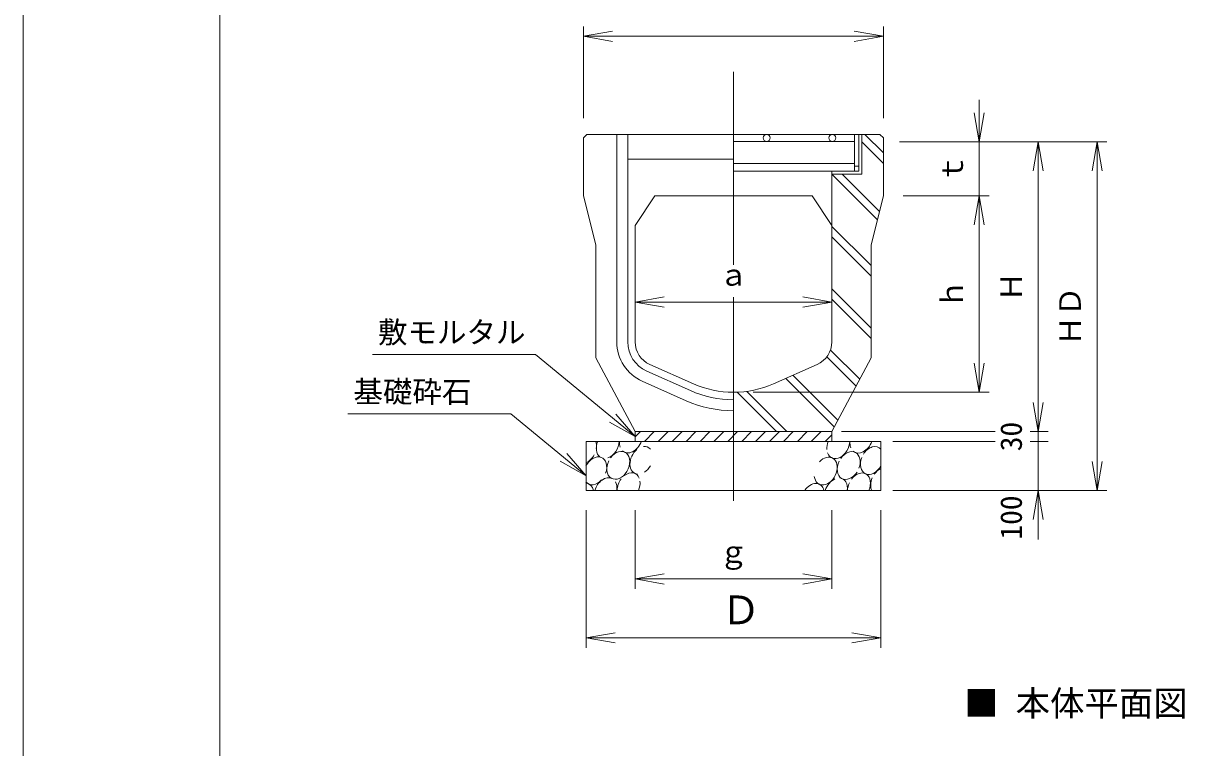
# Model space of a CAD drawing. Units: millimetres, scale not verified. Extents: x 7104 to 27197, y 3552 to 17396.
# Drawn here: x 23017 to 25380, y 14427 to 15902 of the extents above; entities that cross this region are included whole.
import ezdxf
from ezdxf.enums import TextEntityAlignment as Align

# ---------------------------------------------------------------- set-up
doc = ezdxf.new("R2010")
doc.units = ezdxf.units.MM
doc.header["$LTSCALE"] = 20
doc.layers.add('0_2', color=4, linetype='Continuous', lineweight=18)
doc.styles.add('ＭＳ ゴシック-5.0-0.0', font='')
doc.styles.get('ＭＳ ゴシック-5.0-0.0').set_extended_font_data('ＭＳ ゴシック-5.0-0.0')

msp = doc.modelspace()

# ---------------------------------------------------------------- linework, layer by layer
at = {"layer": '0_2', "color": 2}
for p, q in [((23016.73, 17396.45), (23016.73, 11356.45)), ((24163.73, 15675.54), (24156.73, 15668.54)), ((24156.73, 15550.54), (24156.73, 15668.54)), ((24163.73, 15675.54), (24759.73, 15675.54)), ((24759.73, 15675.54), (24766.73, 15668.54)), ((24766.73, 15550.54), (24766.73, 15668.54)), ((24156.73, 15550.54), (24181.73, 15450.54)), ((24301.73, 15550.54), (24261.73, 15490.54)), ((24301.73, 15550.54), (24621.73, 15550.54)), ((24621.73, 15550.54), (24661.73, 15490.54)), ((24766.73, 15550.54), (24741.73, 15450.54)), ((24261.73, 15253.04), (24261.73, 15490.54)), ((24661.73, 15253.04), (24661.73, 15490.54)), ((24181.73, 15220.54), (24181.73, 15450.54)), ((24741.73, 15220.54), (24741.73, 15450.54)), ((24181.73, 15220.54), (24261.73, 15070.54)), ((24741.73, 15220.54), (24661.73, 15070.54)), ((24291.43, 15207.34), (24380.53, 15167.76)), ((24632.02, 15207.34), (24542.92, 15167.76)), ((24461.73, 15070.54), (24261.73, 15070.54)), ((24261.73, 15070.54), (24261.73, 15050.54)), ((24461.73, 15070.54), (24661.73, 15070.54)), ((24661.73, 15070.54), (24661.73, 15050.54)), ((24161.73, 14950.54), (24161.73, 15050.54)), ((24161.73, 15050.54), (24161.73, 14950.54)), ((24461.73, 15050.54), (24161.73, 15050.54)), ((24461.73, 15050.54), (24761.73, 15050.54)), ((24761.73, 15050.54), (24761.73, 14950.54)), ((24761.73, 14950.54), (24761.73, 15050.54)), ((24461.73, 14950.54), (24161.73, 14950.54)), ((24461.73, 14950.54), (24761.73, 14950.54))]:
    msp.add_line(p, q, dxfattribs=at)
at = {"layer": '0_2'}
for p, q in [((23416.73, 11666.45), (23416.73, 16701.8)), ((24156.73, 15708.54), (24156.73, 15895.54)), ((24156.73, 15875.54), (24215.81, 15885.95)), ((24766.73, 15875.54), (24707.64, 15885.95)), ((24766.73, 15708.54), (24766.73, 15895.54)), ((24156.73, 15875.54), (24766.73, 15875.54)), ((24156.73, 15875.54), (24215.81, 15865.12)), ((24766.73, 15875.54), (24707.64, 15865.12)), ((24461.73, 15803.11), (24461.73, 15410.22)), ((24961.73, 15660.54), (24961.73, 15746.02)), ((24961.73, 15660.54), (24951.31, 15719.62)), ((24961.73, 15660.54), (24972.14, 15719.62)), ((24224.23, 15253.04), (24224.23, 15675.54)), ((24246.73, 15253.04), (24246.73, 15675.54)), ((24707.73, 15675.54), (24707.73, 15600.54)), ((24716.73, 15675.54), (24716.73, 15600.54)), ((24716.73, 15675.54), (24716.73, 15611)), ((24722.73, 15675.54), (24722.73, 15594.54)), ((24766.73, 15638), (24729.19, 15675.54)), ((24461.73, 15661.54), (24707.73, 15661.54)), ((24766.73, 15616.78), (24722.73, 15660.78)), ((24799.73, 15660.54), (25221.73, 15660.54)), ((24961.73, 15660.54), (24961.73, 15550.54)), ((25081.73, 15660.54), (25071.31, 15601.45)), ((25081.73, 15660.54), (25081.73, 15070.54)), ((25081.73, 15660.54), (25092.14, 15601.45)), ((25201.73, 15660.54), (25191.31, 15601.45)), ((25201.73, 15660.54), (25201.73, 14950.54)), ((25201.73, 15660.54), (25212.14, 15601.45)), ((24246.73, 15625.54), (24461.73, 15625.54)), ((24461.73, 15616.23), (24707.73, 15616.23)), ((24461.73, 15600.54), (24716.73, 15600.54)), ((24661.73, 15490.54), (24661.73, 15600.54)), ((24707.73, 15611), (24716.73, 15611)), ((24754.52, 15501.71), (24661.7, 15594.54)), ((24661.73, 15594.54), (24722.73, 15594.54)), ((24758.76, 15518.68), (24682.91, 15594.54)), ((24806.73, 15550.54), (24981.73, 15550.54)), ((24961.73, 15550.54), (24951.31, 15491.45)), ((24961.73, 15550.54), (24961.73, 15150.54)), ((24961.73, 15550.54), (24972.14, 15491.45)), ((24741.73, 15408.44), (24661.73, 15488.44)), ((24741.73, 15387.23), (24661.73, 15467.23)), ((24741.73, 15281.16), (24661.73, 15361.16)), ((24261.73, 15334.42), (24320.81, 15344.83)), ((24461.73, 14929.45), (24461.73, 15344.17)), ((24661.73, 15334.42), (24602.64, 15344.83)), ((24741.73, 15259.95), (24661.73, 15339.95)), ((24261.73, 15334.42), (24661.73, 15334.42)), ((24261.73, 15334.42), (24320.81, 15324)), ((24661.73, 15334.42), (24602.64, 15324)), ((24058.68, 15227.54), (23727.19, 15227.54)), ((24261.73, 15060.54), (24058.68, 15227.54)), ((24711.16, 15163.23), (24651.57, 15222.83)), ((24718.54, 15177.06), (24658.96, 15236.64)), ((24961.73, 15150.54), (24951.31, 15209.62)), ((24961.73, 15150.54), (24972.14, 15209.62)), ((24276.2, 15173.07), (24365.31, 15133.49)), ((24285.34, 15193.63), (24374.44, 15154.05)), ((24666.89, 15080.22), (24568.15, 15178.97)), ((24674.27, 15094.06), (24582.84, 15185.49)), ((24549.3, 15070.54), (24469.16, 15150.67)), ((24570.51, 15070.54), (24488.69, 15152.36)), ((24501.73, 15150.54), (24981.73, 15150.54)), ((25081.73, 15070.54), (25071.31, 15129.62)), ((25081.73, 15070.54), (25092.14, 15129.62)), ((24008.68, 15106.42), (23677.19, 15106.42)), ((24161.73, 14980.54), (24008.68, 15106.42)), ((24261.73, 15060.54), (24222.71, 15106.12)), ((24261.73, 15060.54), (24209.47, 15090.02)), ((24272.31, 15070.54), (24261.73, 15059.95)), ((24300.6, 15070.54), (24280.6, 15050.54)), ((24328.88, 15070.54), (24308.88, 15050.54)), ((24357.17, 15070.54), (24337.17, 15050.54)), ((24385.45, 15070.54), (24365.45, 15050.54)), ((24413.74, 15070.54), (24393.74, 15050.54)), ((24442.02, 15070.54), (24422.02, 15050.54)), ((24470.3, 15070.54), (24450.3, 15050.54)), ((24498.59, 15070.54), (24478.59, 15050.54)), ((24526.87, 15070.54), (24506.87, 15050.54)), ((24555.16, 15070.54), (24535.16, 15050.54)), ((24583.44, 15070.54), (24563.44, 15050.54)), ((24611.73, 15070.54), (24591.73, 15050.54)), ((24640.01, 15070.54), (24620.01, 15050.54)), ((24661.73, 15063.97), (24648.29, 15050.54)), ((24681.73, 15070.54), (24994.37, 15070.54)), ((25065.2, 15070.54), (25101.73, 15070.54)), ((25081.73, 15070.54), (25081.73, 15050.54)), ((24786.12, 15050.54), (24994.37, 15050.54)), ((25065.2, 15050.54), (25101.73, 15050.54)), ((25081.73, 15050.54), (25081.73, 14950.54)), ((24161.73, 14980.54), (24109.47, 15010.02)), ((24161.73, 14980.54), (24122.71, 15026.12)), ((25201.73, 14950.54), (25191.31, 15009.62)), ((25201.73, 14950.54), (25212.14, 15009.62)), ((24786.12, 14950.54), (25221.73, 14950.54)), ((25081.73, 14950.54), (25071.31, 14891.45)), ((25081.73, 14950.54), (25081.73, 14850.66)), ((25081.73, 14950.54), (25092.14, 14891.45)), ((24161.73, 14630.54), (24161.73, 14910.54)), ((24261.73, 14750.54), (24261.73, 14910.54)), ((24661.73, 14750.54), (24661.73, 14910.54)), ((24761.73, 14630.54), (24761.73, 14910.54)), ((24261.73, 14770.54), (24320.81, 14780.95)), ((24261.73, 14770.54), (24661.73, 14770.54)), ((24261.73, 14770.54), (24320.81, 14760.12)), ((24661.73, 14770.54), (24602.64, 14780.95)), ((24661.73, 14770.54), (24602.64, 14760.12)), ((24161.73, 14650.54), (24220.81, 14660.95)), ((24761.73, 14650.54), (24702.64, 14660.95)), ((24161.73, 14650.54), (24220.81, 14640.12)), ((24161.73, 14650.54), (24761.73, 14650.54)), ((24761.73, 14650.54), (24702.64, 14640.12))]:
    msp.add_line(p, q, dxfattribs=at)
for centre in [(24529.39, 15668.54), (24662.73, 15668.54)]:
    msp.add_circle(centre, 7, dxfattribs=at)
for centre, radius, start, end in [((24311.73, 15253.04), 87.5, 180, 246.04774), ((24311.73, 15253.04), 65, 180, 246.04774), ((24461.73, 15350.54), 215, 246.04774, 270), ((24461.73, 15350.54), 237.5, 246.04774, 270)]:
    msp.add_arc(centre, radius, start, end, dxfattribs=at)
at = {"layer": '0_2', "color": 2}
for centre, radius, start, end in [((24311.73, 15253.04), 50, 180, 246.04774), ((24611.73, 15253.04), 50, 293.95226, 0), ((24461.73, 15350.54), 200, 246.04774, 270), ((24461.73, 15350.54), 200, 270, 293.95226)]:
    msp.add_arc(centre, radius, start, end, dxfattribs=at)
at = {"layer": '0_2'}
for centre, start_param, end_param in [((24206.11, 15044.33), 1.6822672, 3.0041978), ((24159.67, 15033.59), 5.1474802, 5.7147216), ((24227.34, 15001.91), 1.5802698, 7.6313716), ((24206.11, 15044.33), 3.7709083, 5.2928579), ((24253.19, 15055.54), 2.0795248, 2.547628), ((24253.19, 15055.54), 2.9199025, 4.8956003), ((24274.56, 15012.07), 1.0316857, 3.395071), ((24274.56, 15012.07), 6.0011175, 6.7364116), ((24674.96, 15043.93), 1.6822672, 2.2705704), ((24674.96, 15043.93), 2.5502995, 5.2928579), ((24696.19, 15001.5), 4.8597842, 7.6713492), ((24722.04, 15055.14), 2.0795248, 2.5744435), ((24722.04, 15055.14), 2.9579169, 4.8956003), ((24743.41, 15011.67), 6.0011175, 7.7378401), ((24159.67, 15033.59), 3.8493841, 4.6902001), ((24180.55, 14990.68), 4.8928581, 7.840068), ((24649.4, 14990.28), 2.320676, 7.4860293), ((24696.19, 15001.5), 1.6079237, 4.5711327), ((24743.41, 15011.67), 1.6954897, 4.6625812), ((24248.34, 14958.29), 5.7286705, 7.256989), ((24274.56, 15012.07), 4.0306578, 4.6625812), ((24717.19, 14957.89), 4.7966503, 7.602652), ((24764.26, 14969.1), 0.7283933, 1.3802926), ((24180.55, 14990.68), 2.8236307, 4.347989), ((24154.32, 14936.89), 5.5751573, 6.5743529), ((24201.4, 14948.1), 0.0324618, 1.8168834), ((24201.4, 14948.1), 5.1582417, 5.8599737), ((24248.34, 14958.29), 1.3150626, 2.1784748), ((24248.34, 14958.29), 4.7966503, 5.462491), ((24623.17, 14936.49), 5.5751573, 7.6831531), ((24670.25, 14947.7), 0.7069732, 1.8168834), ((24670.25, 14947.7), 5.1582417, 6.5669059), ((24717.19, 14957.89), 1.6215093, 2.1784748), ((24764.26, 14969.1), 1.6544758, 2.6284553)]:
    msp.add_ellipse(centre, major_axis=(13.56, 26.74), ratio=0.710984, start_param=start_param, end_param=end_param, dxfattribs=at)

# ---------------------------------------------------------------- texts
at = {"layer": '0_2', "color": 7, "style": 'ＭＳ ゴシック-5.0-0.0'}
for s, p in [('ｔ', (24941.81, 15575.55)), ('ｈ', (24941.81, 15320.55)), ('Ｈ', (25061.73, 15335.55)), ('ＨＤ', (25181.73, 15245.55)), ('30', (25061.8, 15030.58)), ('100', (25061.8, 14850.71))]:
    msp.add_text(s, height=43.99, rotation=90, dxfattribs=at).set_placement(p, align=Align.BOTTOM_LEFT)
for s, height, p in [('ａ', 43.99, (24431.8, 15354.43)), ('敷モルタル', 43.99, (23738.57, 15237.62)), ('基礎砕石', 43.99, (23688.56, 15116.49)), ('ｇ', 43.99, (24431.79, 14790.55)), ('Ｄ', 58.65, (24436.73, 14660.54)), ('■ 本体平面図', 51.32, (24931.01, 14476.22))]:
    msp.add_text(s, height=height, dxfattribs=at).set_placement(p, align=Align.BOTTOM_LEFT)

doc.saveas('drawing.dxf')
